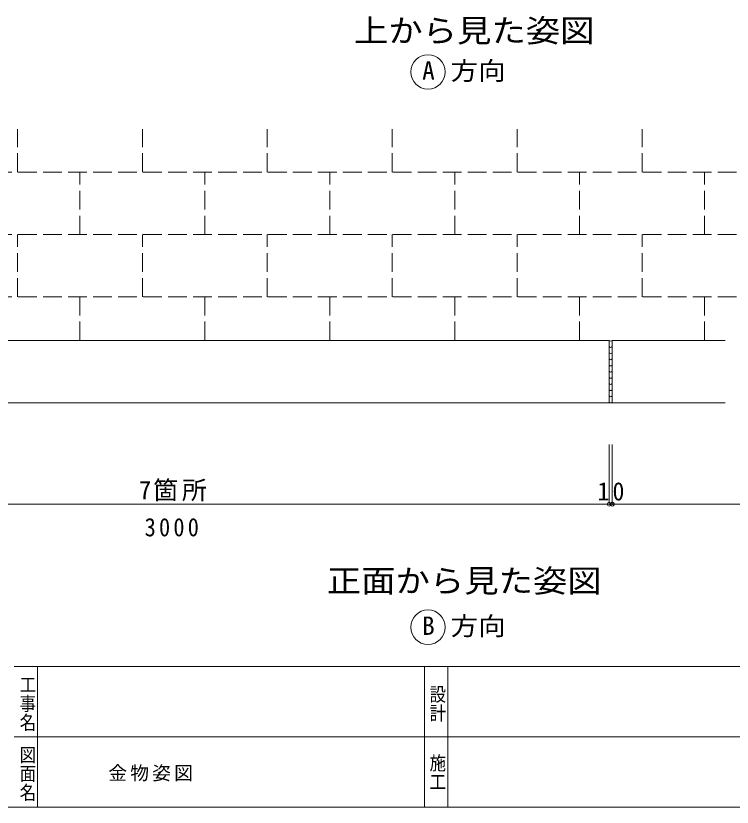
# Model space of a CAD drawing. Units: millimetres on the paper, with parts at other scales. Extents: x -848 to -26, y -812 to -539.
# Drawn here: x -702.3 to -587.6, y -811.7 to -685 of the extents above; entities that cross this region are included whole.
import ezdxf
from ezdxf.enums import TextEntityAlignment as Align

# ---------------------------------------------------------------- set-up
doc = ezdxf.new("R2010")
doc.units = ezdxf.units.MM
doc.header["$PDMODE"] = 32
doc.header["$PDSIZE"] = 0.6
doc.linetypes.add('DASHED3', pattern=[4, 3, -1])
doc.layers.add('1-9_hojyosen', color=7, linetype='Continuous', lineweight=9)
doc.layers.add('F-0', color=5, linetype='Continuous', lineweight=9)
doc.styles.add('@ＭＳ ゴシック', font='')
doc.styles.add('ＭＳ ゴシック', font='')
doc.styles.get('@ＭＳ ゴシック').set_extended_font_data('@MS Gothic')
doc.styles.get('ＭＳ ゴシック').set_extended_font_data('MS Gothic')

msp = doc.modelspace()

# ---------------------------------------------------------------- linework, layer by layer
at = {"layer": '1-9_hojyosen', "linetype": 'DASHED3'}
for p, q in [((-702.071, -710), (-702.071, -703.163)), ((-682.071, -710), (-682.071, -703.163)), ((-662.071, -710), (-662.071, -703.163)), ((-642.071, -710), (-642.071, -703.163)), ((-622.071, -710), (-622.071, -703.163)), ((-602.071, -710), (-602.071, -703.163)), ((-809.959, -710), (-500.128, -710)), ((-692.071, -720), (-692.071, -710)), ((-672.071, -720), (-672.071, -710)), ((-652.071, -720), (-652.071, -710)), ((-632.071, -720), (-632.071, -710)), ((-612.071, -720), (-612.071, -710)), ((-592.071, -720), (-592.071, -710)), ((-809.959, -720), (-500.128, -720)), ((-702.071, -730), (-702.071, -720)), ((-682.071, -730), (-682.071, -720)), ((-662.071, -730), (-662.071, -720)), ((-642.071, -730), (-642.071, -720)), ((-622.071, -730), (-622.071, -720)), ((-602.071, -730), (-602.071, -720)), ((-809.959, -730), (-500.128, -730)), ((-692.071, -736.951), (-692.071, -730)), ((-672.071, -736.951), (-672.071, -730)), ((-652.071, -736.951), (-652.071, -730)), ((-632.071, -736.951), (-632.071, -730)), ((-612.071, -736.951), (-612.071, -730)), ((-592.071, -736.951), (-592.071, -730))]:
    msp.add_line(p, q, dxfattribs=at)
at = {"layer": '1-9_hojyosen'}
for p, q in [((-607.335, -736.951), (-756.835, -736.951)), ((-607.335, -736.951), (-607.335, -746.951)), ((-588.787, -736.951), (-606.835, -736.951)), ((-606.835, -736.951), (-606.835, -746.951)), ((-607.335, -746.951), (-756.835, -746.951)), ((-588.787, -746.951), (-606.835, -746.951)), ((-607.335, -763.19), (-607.335, -754.608))]:
    msp.add_line(p, q, dxfattribs=at)
at = {"layer": '1-9_hojyosen', "color": 3}
for p, q in [((-607.335, -763.19), (-607.335, -753.612)), ((-606.835, -763.19), (-606.835, -753.612)), ((-756.835, -763.19), (-602.335, -763.19)), ((-607.335, -763.19), (-606.835, -763.19)), ((-604.031, -763.19), (-500.628, -763.19))]:
    msp.add_line(p, q, dxfattribs=at)
at = {"layer": '1-9_hojyosen'}
for centre in [(-636.343, -693.973), (-636.343, -782.876)]:
    msp.add_circle(centre, 2.757, dxfattribs=at)
for centre in [(-607.085, -736.773), (-607.085, -737.763), (-607.085, -738.753), (-607.085, -739.743), (-607.085, -740.732), (-607.085, -741.722), (-607.085, -742.712), (-607.085, -743.701), (-607.085, -744.691), (-607.085, -745.681), (-607.085, -746.671)]:
    msp.add_arc(centre, 0.307, 215.46688, 324.54103, dxfattribs=at)
at = {"layer": '1-9_hojyosen', "color": 134}
for p in [(-607.335, -763.19), (-606.835, -763.19)]:
    msp.add_point(p, dxfattribs=at)
at = {"layer": 'F-0'}
for p, q in [((-702.582, -789.19), (-636.907, -789.19)), ((-636.907, -789.19), (-569.732, -789.19)), ((-636.907, -800.44), (-702.582, -800.44)), ((-569.732, -800.44), (-636.907, -800.44)), ((-456.132, -811.69), (-848.132, -811.69))]:
    msp.add_line(p, q, dxfattribs=at)
for points in [[(-698.832, -789.19), (-698.832, -800.44), (-698.832, -811.69)], [(-636.907, -789.19), (-636.907, -800.44), (-636.907, -811.69)], [(-633.157, -789.19), (-633.157, -800.44), (-633.157, -811.69)]]:
    msp.add_lwpolyline(points, dxfattribs=at)

# ---------------------------------------------------------------- texts
at = {"layer": '1-9_hojyosen', "style": 'ＭＳ ゴシック', "width": 1.1}
for s, height, p in [('上から見た姿図', 3.666, (-648.192, -690.295)), ('方向', 2.933, (-632.715, -696.137)), ('正面から見た姿図', 3.666, (-652.541, -778.386)), ('方向', 2.933, (-632.715, -785.039))]:
    msp.add_text(s, height=height, dxfattribs=at).set_placement(p, align=Align.BOTTOM_LEFT)
at = {"layer": '1-9_hojyosen', "style": 'ＭＳ ゴシック'}
for s, p in [('A', (-637.267, -696.08)), ('B', (-637.267, -784.983))]:
    msp.add_text(s, height=2.933, dxfattribs=at).set_placement(p, align=Align.BOTTOM_LEFT)
at = {"layer": '1-9_hojyosen', "attachment_point": 7, "style": 'ＭＳ ゴシック'}
for s, insert, char_height in [('\\T1.15;7箇所', (-682.639, -762.719), 2.933), ('\\T1.27;\\W0.95;10', (-609.21, -762.635), 2.933), ('\\T1.28;\\W0.9;3000', (-681.71, -768.375), 2.933), ('\\T1.17;金物姿図', (-687.511, -807.565), 2.199)]:
    msp.add_mtext(s, dxfattribs=dict(at, insert=insert, char_height=char_height))
at = {"layer": 'F-0', "color": 7, "style": '@ＭＳ ゴシック', "width": 1.15}
for s, p in [('工事名', (-701.968, -790.549)), ('設計', (-636.338, -792.091)), ('図面名', (-701.966, -801.771)), ('施工', (-636.348, -803.081))]:
    msp.add_text(s, height=1.924, rotation=270, dxfattribs=at).set_placement(p, align=Align.BOTTOM_LEFT)

doc.saveas('drawing.dxf')
